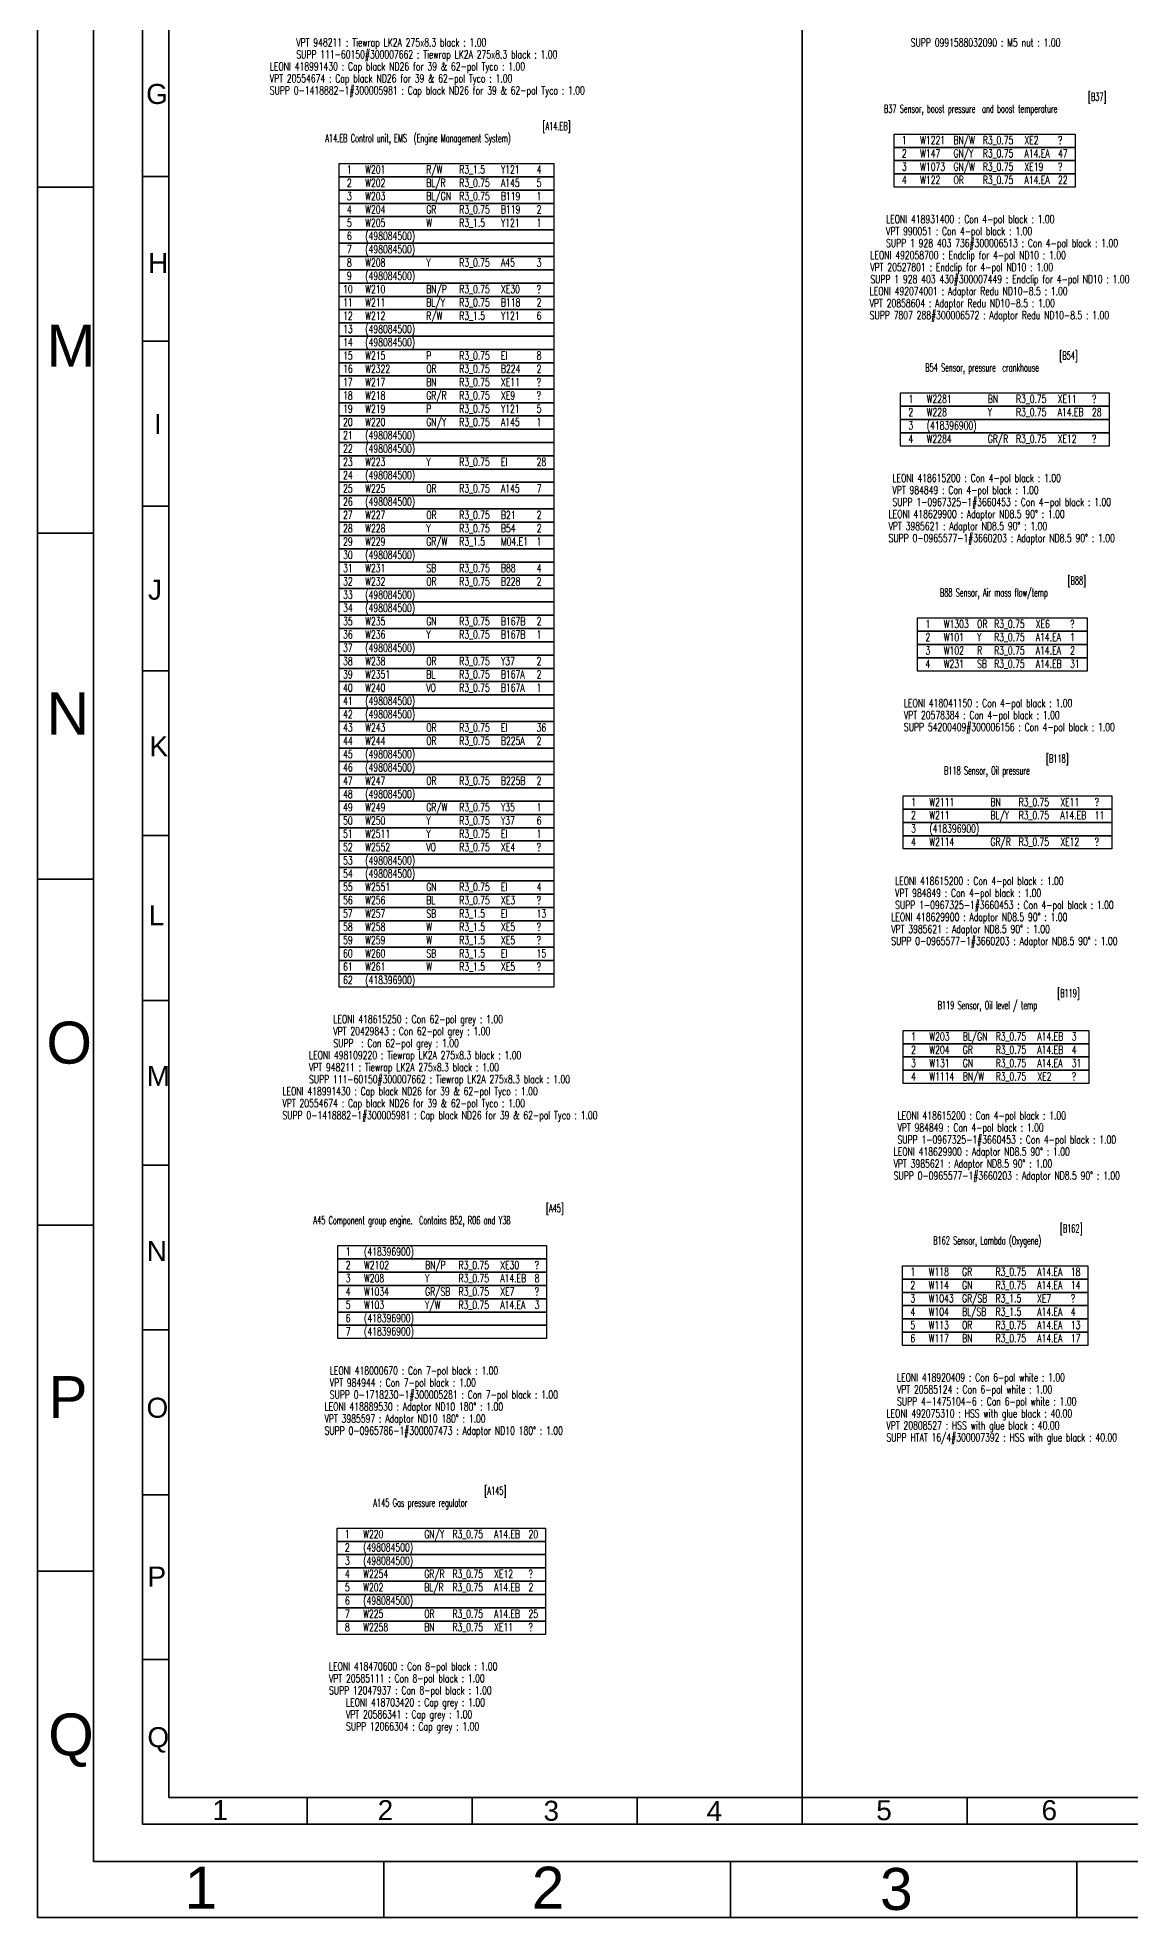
# Model space of a CAD drawing. Header units: millimetres. Extents: x -78 to 6757, y -2226 to 2184.
# Drawn here: x -78 to 741, y -2226 to -817 of the extents above; entities that cross this region are included whole.
import ezdxf

# ---------------------------------------------------------------- set-up
doc = ezdxf.new("R2010")
doc.units = ezdxf.units.MM
doc.layers.add('Leoni-Framelayer', color=7, linetype='Continuous')
doc.styles.add('HS-COMP-DESCRIPTION', font='romans.shx', dxfattribs={"width": 0.6, "height": 6})
doc.styles.add('HS-PART-NO', font='ROMANS.SHX', dxfattribs={"width": 0.7, "height": 6})
doc.styles.add('HS-WIRE', font='ROMANS.SHX', dxfattribs={"width": 0.7, "height": 6})
doc.styles.get("Standard").update_dxf_attribs({"font": 'TIMES.TTF'})

# ---------------------------------------------------------------- blocks, each defined once
blk = doc.blocks.new('A2-frame')
at = {"layer": 'Leoni-Framelayer', "linetype": 'Continuous', "lineweight": 35}
for p, q in [((0, 729.64), (4, 729.64)), ((0, 704.94), (4, 704.94)), ((0, 680.23), (4, 680.23)), ((0, 655.53), (4, 655.53)), ((0, 630.82), (4, 630.82)), ((0, 606.11), (4, 606.11)), ((0, 581.41), (4, 581.41)), ((0, 556.7), (4, 556.7)), ((0, 532), (4, 532)), ((0, 507.29), (4, 507.29)), ((24.75, 482.58), (24.75, 486.58)), ((25.83, 486.58), (25.83, 486.58)), ((49.5, 482.58), (49.5, 486.58)), ((74.25, 482.58), (74.25, 486.58)), ((99, 482.58), (99, 486.58)), ((123.75, 482.58), (123.75, 486.58))]:
    blk.add_line(p, q, dxfattribs=at)
for points in [[(0, 482.58), (594, 482.58), (594, 902.58), (0, 902.58)], [(4, 486.58), (590, 486.58), (590, 898.58), (4, 898.58)]]:
    blk.add_lwpolyline(points, close=True, dxfattribs=at)
at = {"layer": 'Leoni-Framelayer', "linetype": 'Continuous', "lineweight": 35, "char_height": 3, "width": 0.34}
for s, insert, attachment_point in [('{\\fArial|b0|i0|c0|p34;G}', (0.57, 743.53), 1), ('{\\fArial|b0|i0|c0|p34;H}', (0.87, 718.19), 1), ('{\\fArial|b0|i0|c0|p34;I}', (1.74, 694.04), 1), ('{\\fArial|b0|i0|c0|p34;J}', (0.85, 669.2), 1), ('{\\fArial|b0|i0|c0|p34;K}', (1.07, 645.72), 1), ('{\\fArial|b0|i0|c0|p34;L}', (0.98, 620.39), 1), ('{\\fArial|b0|i0|c0|p34;M}', (0.64, 596.3), 1), ('{\\fArial|b0|i0|c0|p34;N}', (0.65, 570.04), 1), ('{\\fArial|b0|i0|c0|p34;O}', (0.63, 546.54), 1), ('{\\fArial|b0|i0|c0|p34;P}', (0.78, 521.23), 1), ('{\\fArial|b0|i0|c0|p34;Q}', (0.76, 497.14), 1), ('{\\fArial|b0|i0|c0|p34;1}', (10.51, 486.2), 1), ('{\\fArial|b0|i0|c0|p34;2}', (37.64, 486.2), 3), ('{\\fArial|b0|i0|c0|p34;3}', (62.52, 486.11), 3), ('{\\fArial|b0|i0|c0|p34;4}', (86.97, 486.07), 3), ('{\\fArial|b0|i0|c0|p34;5}', (110.11, 486.19), 1), ('{\\fArial|b0|i0|c0|p34;6}', (137.24, 486.2), 3)]:
    blk.add_mtext(s, dxfattribs=dict(at, insert=insert, attachment_point=attachment_point))

msp = doc.modelspace()

# ---------------------------------------------------------------- linework, layer by layer
at = {"color": 9, "linetype": 'Continuous', "lineweight": 35}
msp.add_line((495.2, -76.4), (495.2, -2136.4), dxfattribs=at)
at = {"color": 92, "linetype": 'Continuous'}
msp.add_lwpolyline([(-78.4, -2226.2), (-78.4, 2183.8), (6158.6, 2183.8), (6158.6, -2226.2), (-78.4, -2226.2), (-78.4, -2226.2)], dxfattribs=at)
at = {"linetype": 'Continuous'}
msp.add_lwpolyline([(0.2, -2156.4), (0.2, -56.4), (2970.2, -56.4), (2970.2, -2156.4), (0.2, -2156.4), (0.2, -2156.4)], dxfattribs=at)
at = {"color": 7, "linetype": 'Continuous'}
for points in [[(564.1, -899.2), (564.1, -889.2), (699.9, -889.2), (699.9, -899.2), (564.1, -899.2)], [(564.1, -909.1), (564.1, -899.2), (699.9, -899.2), (699.9, -909.1), (564.1, -909.1)], [(147.8, -921.2), (147.8, -911.3), (308.8, -911.3), (308.8, -921.2), (147.8, -921.2)], [(564.1, -919.1), (564.1, -909.1), (699.9, -909.1), (699.9, -919.1), (564.1, -919.1)], [(147.8, -931.2), (147.8, -921.2), (308.8, -921.2), (308.8, -931.2), (147.8, -931.2)], [(564.1, -929), (564.1, -919.1), (699.9, -919.1), (699.9, -929), (564.1, -929)], [(147.8, -941.2), (147.8, -931.2), (308.8, -931.2), (308.8, -941.2), (147.8, -941.2)], [(147.8, -951.1), (147.8, -941.2), (308.8, -941.2), (308.8, -951.1), (147.8, -951.1)], [(147.8, -961.1), (147.8, -951.1), (308.8, -951.1), (308.8, -961.1), (147.8, -961.1)], [(147.8, -971), (147.8, -961.1), (308.8, -961.1), (308.8, -971), (147.8, -971)], [(147.8, -981), (147.8, -971), (308.8, -971), (308.8, -981), (147.8, -981)], [(147.8, -991), (147.8, -981), (308.8, -981), (308.8, -991), (147.8, -991)], [(147.8, -1000.9), (147.8, -991), (308.8, -991), (308.8, -1000.9), (147.8, -1000.9)], [(147.8, -1010.9), (147.8, -1000.9), (308.8, -1000.9), (308.8, -1010.9), (147.8, -1010.9)], [(147.8, -1020.8), (147.8, -1010.9), (308.8, -1010.9), (308.8, -1020.8), (147.8, -1020.8)], [(147.8, -1030.8), (147.8, -1020.8), (308.8, -1020.8), (308.8, -1030.8), (147.8, -1030.8)], [(147.8, -1040.8), (147.8, -1030.8), (308.8, -1030.8), (308.8, -1040.8), (147.8, -1040.8)], [(147.8, -1050.7), (147.8, -1040.8), (308.8, -1040.8), (308.8, -1050.7), (147.8, -1050.7)], [(147.8, -1060.7), (147.8, -1050.7), (308.8, -1050.7), (308.8, -1060.7), (147.8, -1060.7)], [(147.8, -1070.6), (147.8, -1060.7), (308.8, -1060.7), (308.8, -1070.6), (147.8, -1070.6)], [(147.8, -1080.6), (147.8, -1070.6), (308.8, -1070.6), (308.8, -1080.6), (147.8, -1080.6)], [(147.8, -1090.6), (147.8, -1080.6), (308.8, -1080.6), (308.8, -1090.6), (147.8, -1090.6)], [(569, -1093.2), (569, -1083.2), (725.4, -1083.2), (725.4, -1093.2), (569, -1093.2)], [(147.8, -1100.5), (147.8, -1090.6), (308.8, -1090.6), (308.8, -1100.5), (147.8, -1100.5)], [(569, -1103.1), (569, -1093.2), (725.4, -1093.2), (725.4, -1103.1), (569, -1103.1)], [(147.8, -1110.5), (147.8, -1100.5), (308.8, -1100.5), (308.8, -1110.5), (147.8, -1110.5)], [(147.8, -1120.4), (147.8, -1110.5), (308.8, -1110.5), (308.8, -1120.4), (147.8, -1120.4)], [(569, -1113.1), (569, -1103.1), (725.4, -1103.1), (725.4, -1113.1), (569, -1113.1)], [(569, -1123.1), (569, -1113.1), (725.4, -1113.1), (725.4, -1123.1), (569, -1123.1)], [(147.8, -1130.4), (147.8, -1120.4), (308.8, -1120.4), (308.8, -1130.4), (147.8, -1130.4)], [(147.8, -1140.4), (147.8, -1130.4), (308.8, -1130.4), (308.8, -1140.4), (147.8, -1140.4)], [(147.8, -1150.3), (147.8, -1140.4), (308.8, -1140.4), (308.8, -1150.3), (147.8, -1150.3)], [(147.8, -1160.3), (147.8, -1150.3), (308.8, -1150.3), (308.8, -1160.3), (147.8, -1160.3)], [(147.8, -1170.2), (147.8, -1160.3), (308.8, -1160.3), (308.8, -1170.2), (147.8, -1170.2)], [(147.8, -1180.2), (147.8, -1170.2), (308.8, -1170.2), (308.8, -1180.2), (147.8, -1180.2)], [(147.8, -1190.2), (147.8, -1180.2), (308.8, -1180.2), (308.8, -1190.2), (147.8, -1190.2)], [(147.8, -1200.1), (147.8, -1190.2), (308.8, -1190.2), (308.8, -1200.1), (147.8, -1200.1)], [(147.8, -1210.1), (147.8, -1200.1), (308.8, -1200.1), (308.8, -1210.1), (147.8, -1210.1)], [(147.8, -1220), (147.8, -1210.1), (308.8, -1210.1), (308.8, -1220), (147.8, -1220)], [(147.8, -1230), (147.8, -1220), (308.8, -1220), (308.8, -1230), (147.8, -1230)], [(147.8, -1240), (147.8, -1230), (308.8, -1230), (308.8, -1240), (147.8, -1240)], [(147.8, -1249.9), (147.8, -1240), (308.8, -1240), (308.8, -1249.9), (147.8, -1249.9)], [(147.8, -1259.9), (147.8, -1249.9), (308.8, -1249.9), (308.8, -1259.9), (147.8, -1259.9)], [(581.8, -1261.9), (581.8, -1251.9), (709, -1251.9), (709, -1261.9), (581.8, -1261.9)], [(147.8, -1269.8), (147.8, -1259.9), (308.8, -1259.9), (308.8, -1269.8), (147.8, -1269.8)], [(581.8, -1271.8), (581.8, -1261.9), (709, -1261.9), (709, -1271.8), (581.8, -1271.8)], [(147.8, -1279.8), (147.8, -1269.8), (308.8, -1269.8), (308.8, -1279.8), (147.8, -1279.8)], [(147.8, -1289.8), (147.8, -1279.8), (308.8, -1279.8), (308.8, -1289.8), (147.8, -1289.8)], [(581.8, -1281.8), (581.8, -1271.8), (709, -1271.8), (709, -1281.8), (581.8, -1281.8)], [(581.8, -1291.8), (581.8, -1281.8), (709, -1281.8), (709, -1291.8), (581.8, -1291.8)], [(147.8, -1299.7), (147.8, -1289.8), (308.8, -1289.8), (308.8, -1299.7), (147.8, -1299.7)], [(147.8, -1309.7), (147.8, -1299.7), (308.8, -1299.7), (308.8, -1309.7), (147.8, -1309.7)], [(147.8, -1319.6), (147.8, -1309.7), (308.8, -1309.7), (308.8, -1319.6), (147.8, -1319.6)], [(147.8, -1329.6), (147.8, -1319.6), (308.8, -1319.6), (308.8, -1329.6), (147.8, -1329.6)], [(147.8, -1339.6), (147.8, -1329.6), (308.8, -1329.6), (308.8, -1339.6), (147.8, -1339.6)], [(147.8, -1349.5), (147.8, -1339.6), (308.8, -1339.6), (308.8, -1349.5), (147.8, -1349.5)], [(147.8, -1359.5), (147.8, -1349.5), (308.8, -1349.5), (308.8, -1359.5), (147.8, -1359.5)], [(147.8, -1369.4), (147.8, -1359.5), (308.8, -1359.5), (308.8, -1369.4), (147.8, -1369.4)], [(147.8, -1379.4), (147.8, -1369.4), (308.8, -1369.4), (308.8, -1379.4), (147.8, -1379.4)], [(147.8, -1389.4), (147.8, -1379.4), (308.8, -1379.4), (308.8, -1389.4), (147.8, -1389.4)], [(147.8, -1399.3), (147.8, -1389.4), (308.8, -1389.4), (308.8, -1399.3), (147.8, -1399.3)], [(571, -1395.4), (571, -1385.4), (727.4, -1385.4), (727.4, -1395.4), (571, -1395.4)], [(147.8, -1409.3), (147.8, -1399.3), (308.8, -1399.3), (308.8, -1409.3), (147.8, -1409.3)], [(147.8, -1419.2), (147.8, -1409.3), (308.8, -1409.3), (308.8, -1419.2), (147.8, -1419.2)], [(571, -1405.3), (571, -1395.4), (727.4, -1395.4), (727.4, -1405.3), (571, -1405.3)], [(571, -1415.3), (571, -1405.3), (727.4, -1405.3), (727.4, -1415.3), (571, -1415.3)], [(147.8, -1429.2), (147.8, -1419.2), (308.8, -1419.2), (308.8, -1429.2), (147.8, -1429.2)], [(571, -1425.2), (571, -1415.3), (727.4, -1415.3), (727.4, -1425.2), (571, -1425.2)], [(147.8, -1439.2), (147.8, -1429.2), (308.8, -1429.2), (308.8, -1439.2), (147.8, -1439.2)], [(147.8, -1449.1), (147.8, -1439.2), (308.8, -1439.2), (308.8, -1449.1), (147.8, -1449.1)], [(147.8, -1459.1), (147.8, -1449.1), (308.8, -1449.1), (308.8, -1459.1), (147.8, -1459.1)], [(147.8, -1469), (147.8, -1459.1), (308.8, -1459.1), (308.8, -1469), (147.8, -1469)], [(147.8, -1479), (147.8, -1469), (308.8, -1469), (308.8, -1479), (147.8, -1479)], [(147.8, -1489), (147.8, -1479), (308.8, -1479), (308.8, -1489), (147.8, -1489)], [(147.8, -1498.9), (147.8, -1489), (308.8, -1489), (308.8, -1498.9), (147.8, -1498.9)], [(147.8, -1508.9), (147.8, -1498.9), (308.8, -1498.9), (308.8, -1508.9), (147.8, -1508.9)], [(147.8, -1518.8), (147.8, -1508.9), (308.8, -1508.9), (308.8, -1518.8), (147.8, -1518.8)], [(147.8, -1528.8), (147.8, -1518.8), (308.8, -1518.8), (308.8, -1528.8), (147.8, -1528.8)], [(571, -1571.2), (571, -1561.2), (710.2, -1561.2), (710.2, -1571.2), (571, -1571.2)], [(571, -1581.1), (571, -1571.2), (710.2, -1571.2), (710.2, -1581.1), (571, -1581.1)], [(571, -1591.1), (571, -1581.1), (710.2, -1581.1), (710.2, -1591.1), (571, -1591.1)], [(571, -1601.1), (571, -1591.1), (710.2, -1591.1), (710.2, -1601.1), (571, -1601.1)], [(146.9, -1732.5), (146.9, -1722.6), (303.3, -1722.6), (303.3, -1732.5), (146.9, -1732.5)], [(146.9, -1742.5), (146.9, -1732.5), (303.3, -1732.5), (303.3, -1742.5), (146.9, -1742.5)], [(146.9, -1752.4), (146.9, -1742.5), (303.3, -1742.5), (303.3, -1752.4), (146.9, -1752.4)], [(570.5, -1747.6), (570.5, -1737.7), (709.5, -1737.7), (709.5, -1747.6), (570.5, -1747.6)], [(146.9, -1762.4), (146.9, -1752.4), (303.3, -1752.4), (303.3, -1762.4), (146.9, -1762.4)], [(570.5, -1757.6), (570.5, -1747.6), (709.5, -1747.6), (709.5, -1757.6), (570.5, -1757.6)], [(570.5, -1767.5), (570.5, -1757.6), (709.5, -1757.6), (709.5, -1767.5), (570.5, -1767.5)], [(146.9, -1772.4), (146.9, -1762.4), (303.3, -1762.4), (303.3, -1772.4), (146.9, -1772.4)], [(146.9, -1782.3), (146.9, -1772.4), (303.3, -1772.4), (303.3, -1782.3), (146.9, -1782.3)], [(570.5, -1777.5), (570.5, -1767.5), (709.5, -1767.5), (709.5, -1777.5), (570.5, -1777.5)], [(146.9, -1792.3), (146.9, -1782.3), (303.3, -1782.3), (303.3, -1792.3), (146.9, -1792.3)], [(570.5, -1787.5), (570.5, -1777.5), (709.5, -1777.5), (709.5, -1787.5), (570.5, -1787.5)], [(570.5, -1797.4), (570.5, -1787.5), (709.5, -1787.5), (709.5, -1797.4), (570.5, -1797.4)], [(146.3, -1944.3), (146.3, -1934.3), (302.7, -1934.3), (302.7, -1944.3), (146.3, -1944.3)], [(146.3, -1954.2), (146.3, -1944.3), (302.7, -1944.3), (302.7, -1954.2), (146.3, -1954.2)], [(146.3, -1964.2), (146.3, -1954.2), (302.7, -1954.2), (302.7, -1964.2), (146.3, -1964.2)], [(146.3, -1974.1), (146.3, -1964.2), (302.7, -1964.2), (302.7, -1974.1), (146.3, -1974.1)], [(146.3, -1984.1), (146.3, -1974.1), (302.7, -1974.1), (302.7, -1984.1), (146.3, -1984.1)], [(146.3, -1994.1), (146.3, -1984.1), (302.7, -1984.1), (302.7, -1994.1), (146.3, -1994.1)], [(146.3, -2004), (146.3, -1994.1), (302.7, -1994.1), (302.7, -2004), (146.3, -2004)], [(146.3, -2014), (146.3, -2004), (302.7, -2004), (302.7, -2014), (146.3, -2014)]]:
    msp.add_lwpolyline(points, dxfattribs=at)

# ---------------------------------------------------------------- block references
at = {"layer": 'Leoni-Framelayer', "linetype": 'Continuous', "lineweight": 35}
for p, xscale, yscale, zscale in [((-78.4, -7293.3), 10.5, 10.5, 10.5), ((0.2, -4569.3), 5, 5, 5)]:
    msp.add_blockref('A2-frame', p, dxfattribs=dict(at, xscale=xscale, yscale=yscale, zscale=zscale))

# ---------------------------------------------------------------- texts
at = {"color": 200, "linetype": 'Continuous', "style": 'HS-PART-NO', "width": 0.7}
for s, p in [('VPT 948211 : Tiewrap LK2A 275x8.3 black : 1.00', (115.7, -823.5)), ('SUPP 111-60150#300007662 : Tiewrap LK2A 275x8.3 black : 1.00', (115.7, -832.5)), ('SUPP 0991588032090 : M5 nut : 1.00', (576.6, -823.6)), ('VPT 20554674 : Cap black ND26 for 39 & 62-pol Tyco : 1.00', (95.8, -850.5)), ('LEONI 418991430 : Cap black ND26 for 39 & 62-pol Tyco : 1.00', (95.8, -841.5)), ('SUPP 0-1418882-1#300005981 : Cap black ND26 for 39 & 62-pol Tyco : 1.00', (95.8, -859.5)), ('LEONI 418931400 : Con 4-pol black : 1.00', (558.1, -956)), ('VPT 990051 : Con 4-pol black : 1.00', (558.1, -965)), ('SUPP 1 928 403 736#300006513 : Con 4-pol black : 1.00', (558.1, -974)), ('VPT 20527801 : Endclip for 4-pol ND10 : 1.00', (546.3, -992)), ('LEONI 492058700 : Endclip for 4-pol ND10 : 1.00', (546.3, -983)), ('SUPP 1 928 403 430#300007449 : Endclip for 4-pol ND10 : 1.00', (546.3, -1001)), ('VPT 20858604 : Adaptor Redu ND10-8.5 : 1.00', (545.8, -1019)), ('LEONI 492074001 : Adaptor Redu ND10-8.5 : 1.00', (545.8, -1010)), ('SUPP 7807 288#300006572 : Adaptor Redu ND10-8.5 : 1.00', (545.8, -1028)), ('VPT 984849 : Con 4-pol black : 1.00', (562.9, -1159.1)), ('LEONI 418615200 : Con 4-pol black : 1.00', (562.9, -1150.1)), ('SUPP 1-0967325-1#3660453 : Con 4-pol black : 1.00', (562.9, -1168.1)), ('VPT 3985621 : Adaptor ND8.5 90° : 1.00', (560, -1186.1)), ('LEONI 418629900 : Adaptor ND8.5 90° : 1.00', (560, -1177.1)), ('SUPP 0-0965577-1#3660203 : Adaptor ND8.5 90° : 1.00', (560, -1195.1)), ('VPT 20578384 : Con 4-pol black : 1.00', (571.5, -1327.8)), ('LEONI 418041150 : Con 4-pol black : 1.00', (571.5, -1318.8)), ('SUPP 54200409#300006156 : Con 4-pol black : 1.00', (571.5, -1336.8)), ('LEONI 418615200 : Con 4-pol black : 1.00', (564.9, -1452.2)), ('VPT 984849 : Con 4-pol black : 1.00', (564.9, -1461.2)), ('SUPP 1-0967325-1#3660453 : Con 4-pol black : 1.00', (564.9, -1470.2)), ('LEONI 418629900 : Adaptor ND8.5 90° : 1.00', (562, -1479.2)), ('VPT 3985621 : Adaptor ND8.5 90° : 1.00', (562, -1488.2)), ('SUPP 0-0965577-1#3660203 : Adaptor ND8.5 90° : 1.00', (562, -1497.2)), ('LEONI 418615250 : Con 62-pol grey : 1.00', (143.5, -1555.8)), ('VPT 20429843 : Con 62-pol grey : 1.00', (143.5, -1564.8)), ('LEONI 498109220 : Tiewrap LK2A 275x8.3 black : 1.00', (125.2, -1582.8)), ('SUPP  : Con 62-pol grey : 1.00', (143.5, -1573.8)), ('VPT 948211 : Tiewrap LK2A 275x8.3 black : 1.00', (125.2, -1591.8)), ('LEONI 418991430 : Cap black ND26 for 39 & 62-pol Tyco : 1.00', (105.3, -1609.8)), ('SUPP 111-60150#300007662 : Tiewrap LK2A 275x8.3 black : 1.00', (125.2, -1600.8)), ('VPT 20554674 : Cap black ND26 for 39 & 62-pol Tyco : 1.00', (105.3, -1618.8)), ('SUPP 0-1418882-1#300005981 : Cap black ND26 for 39 & 62-pol Tyco : 1.00', (105.3, -1627.8)), ('VPT 984849 : Con 4-pol black : 1.00', (566.7, -1637.1)), ('LEONI 418615200 : Con 4-pol black : 1.00', (566.7, -1628.1)), ('SUPP 1-0967325-1#3660453 : Con 4-pol black : 1.00', (566.7, -1646.1)), ('VPT 3985621 : Adaptor ND8.5 90° : 1.00', (563.8, -1664.1)), ('LEONI 418629900 : Adaptor ND8.5 90° : 1.00', (563.8, -1655.1)), ('SUPP 0-0965577-1#3660203 : Adaptor ND8.5 90° : 1.00', (563.8, -1673.1)), ('LEONI 418000670 : Con 7-pol black : 1.00', (140.8, -1819.3)), ('VPT 984944 : Con 7-pol black : 1.00', (140.8, -1828.3)), ('SUPP 0-1718230-1#300005281 : Con 7-pol black : 1.00', (140.8, -1837.3)), ('VPT 20585124 : Con 6-pol white : 1.00', (566.3, -1833.4)), ('LEONI 418920409 : Con 6-pol white : 1.00', (566.3, -1824.4)), ('LEONI 418889530 : Adaptor ND10 180° : 1.00', (136.9, -1846.3)), ('LEONI 492075310 : HSS with glue black : 40.00', (558.4, -1851.4)), ('SUPP 4-1475104-6 : Con 6-pol white : 1.00', (566.3, -1842.4)), ('VPT 3985597 : Adaptor ND10 180° : 1.00', (136.9, -1855.3)), ('SUPP 0-0965786-1#300007473 : Adaptor ND10 180° : 1.00', (136.9, -1864.3)), ('VPT 20808527 : HSS with glue black : 40.00', (558.4, -1860.4)), ('SUPP HTAT 16/4#300007392 : HSS with glue black : 40.00', (558.4, -1869.4)), ('LEONI 418470600 : Con 8-pol black : 1.00', (140.2, -2041)), ('VPT 20585111 : Con 8-pol black : 1.00', (140.2, -2050)), ('SUPP 12047937 : Con 8-pol black : 1.00', (140.2, -2059)), ('VPT 20586341 : Cap grey : 1.00', (153, -2077)), ('LEONI 418703420 : Cap grey : 1.00', (153, -2068)), ('SUPP 12066304 : Cap grey : 1.00', (153, -2086))]:
    msp.add_text(s, height=6, dxfattribs=at).set_placement(p)
at = {"color": 5, "linetype": 'Continuous'}
for s, style, width, p in [(' [B37]', 'HS-COMP-DESCRIPTION', 0.6, (707.1, -864.2)), (' [A14.EB]', 'HS-COMP-DESCRIPTION', 0.6, (298, -886.3)), (' [B54]', 'HS-COMP-DESCRIPTION', 0.6, (685.7, -1058.3)), (' [B88]', 'HS-COMP-DESCRIPTION', 0.6, (691.9, -1227)), ('W235 ', 'HS-WIRE', 0.7, (167.4, -1257.5)), ('GN ', 'HS-WIRE', 0.7, (213.2, -1257.5)), ('R3_0.75 ', 'HS-WIRE', 0.7, (238, -1257.5)), ('B167B ', 'HS-WIRE', 0.7, (269.2, -1257.5)), ('2 ', 'HS-WIRE', 0.7, (296, -1257.5)), ('W236 ', 'HS-WIRE', 0.7, (167.4, -1267.4)), ('Y ', 'HS-WIRE', 0.7, (213.2, -1267.4)), ('R3_0.75 ', 'HS-WIRE', 0.7, (238, -1267.4)), ('B167B ', 'HS-WIRE', 0.7, (269.2, -1267.4)), ('1 ', 'HS-WIRE', 0.7, (296, -1267.4)), ('W2351 ', 'HS-WIRE', 0.7, (167.4, -1297.3)), ('BL ', 'HS-WIRE', 0.7, (213.2, -1297.3)), ('R3_0.75 ', 'HS-WIRE', 0.7, (238, -1297.3)), ('B167A ', 'HS-WIRE', 0.7, (269.2, -1297.3)), ('2 ', 'HS-WIRE', 0.7, (296, -1297.3)), ('W240 ', 'HS-WIRE', 0.7, (167.4, -1307.3)), ('VO ', 'HS-WIRE', 0.7, (213.2, -1307.3)), ('R3_0.75 ', 'HS-WIRE', 0.7, (238, -1307.3)), ('B167A ', 'HS-WIRE', 0.7, (269.2, -1307.3)), ('1 ', 'HS-WIRE', 0.7, (296, -1307.3)), (' [B118]', 'HS-COMP-DESCRIPTION', 0.6, (675.7, -1360.4)), ('W2511 ', 'HS-WIRE', 0.7, (167.4, -1416.8)), ('W2552 ', 'HS-WIRE', 0.7, (167.4, -1426.8)), ('Y ', 'HS-WIRE', 0.7, (213.2, -1416.8)), ('VO ', 'HS-WIRE', 0.7, (213.2, -1426.8)), ('R3_0.75 ', 'HS-WIRE', 0.7, (238, -1416.8)), ('R3_0.75 ', 'HS-WIRE', 0.7, (238, -1426.8)), ('XE4 ', 'HS-WIRE', 0.7, (269.2, -1426.8)), ('EI ', 'HS-WIRE', 0.7, (269.2, -1416.8)), ('? ', 'HS-WIRE', 0.7, (296, -1426.8)), ('1 ', 'HS-WIRE', 0.7, (296, -1416.8)), ('W2551 ', 'HS-WIRE', 0.7, (167.4, -1456.7)), ('GN ', 'HS-WIRE', 0.7, (213.2, -1456.7)), ('R3_0.75 ', 'HS-WIRE', 0.7, (238, -1456.7)), ('EI ', 'HS-WIRE', 0.7, (269.2, -1456.7)), ('4 ', 'HS-WIRE', 0.7, (296, -1456.7)), ('W256 ', 'HS-WIRE', 0.7, (167.4, -1466.6)), ('BL ', 'HS-WIRE', 0.7, (213.2, -1466.6)), ('R3_0.75 ', 'HS-WIRE', 0.7, (238, -1466.6)), ('XE3 ', 'HS-WIRE', 0.7, (269.2, -1466.6)), ('? ', 'HS-WIRE', 0.7, (296, -1466.6)), (' [B119]', 'HS-COMP-DESCRIPTION', 0.6, (684.1, -1536.3)), (' [A45]', 'HS-COMP-DESCRIPTION', 0.6, (300.6, -1697.6)), (' [B162]', 'HS-COMP-DESCRIPTION', 0.6, (686.1, -1712.7)), (' [A145]', 'HS-COMP-DESCRIPTION', 0.6, (254.4, -1909.3))]:
    msp.add_text(s, height=6, dxfattribs=dict(at, style=style, width=width)).set_placement(p)
at = {"color": 42, "linetype": 'Continuous', "style": 'HS-COMP-DESCRIPTION', "width": 0.6}
for s, p in [('B37 Sensor, boost pressure  and boost temperature', (556.5, -873.2)), ('A14.EB Control unit, EMS  (Engine Management System)', (137.4, -895.3)), ('B54 Sensor, pressure  crankhouse', (587.5, -1067.3)), ('B88 Sensor, Air mass flow/temp', (598.5, -1236)), ('B118 Sensor, Oil pressure', (601.6, -1369.4)), ('B119 Sensor, Oil level / temp', (596.8, -1545.3)), ('A45 Component group engine.  Contains B52, R06 and Y38', (128.5, -1706.6)), ('B162 Sensor, Lambda (Oxygene)', (593.5, -1721.7)), ('A145 Gas pressure regulator', (173.5, -1918.3))]:
    msp.add_text(s, height=6, dxfattribs=at).set_placement(p)
at = {"color": 7, "linetype": 'Continuous', "style": 'HS-WIRE', "width": 0.7}
for s, p in [(' 2  ', (567.1, -906.7)), (' 1  ', (567.1, -896.8)), (' 1  ', (150.8, -918.8)), (' 3  ', (567.1, -916.7)), (' 2  ', (150.8, -928.8)), (' 4  ', (567.1, -926.6)), (' 3  ', (150.8, -938.8)), (' 4  ', (150.8, -948.7)), (' 5  ', (150.8, -958.7)), (' 6  ', (150.8, -968.6)), ('(498084500) ', (167.4, -968.6)), ('(498084500) ', (167.4, -978.6)), (' 7  ', (150.8, -978.6)), (' 8  ', (150.8, -988.6)), (' 9  ', (150.8, -998.5)), ('(498084500) ', (167.4, -998.5)), ('10  ', (150.8, -1008.5)), ('11  ', (150.8, -1018.4)), ('12  ', (150.8, -1028.4)), ('13  ', (150.8, -1038.4)), ('14  ', (150.8, -1048.3)), ('(498084500) ', (167.4, -1038.4)), ('(498084500) ', (167.4, -1048.3)), ('15  ', (150.8, -1058.3)), ('16  ', (150.8, -1068.2)), ('17  ', (150.8, -1078.2)), ('18  ', (150.8, -1088.2)), (' 1  ', (572, -1090.8)), ('19  ', (150.8, -1098.1)), (' 2  ', (572, -1100.7)), ('20  ', (150.8, -1108.1)), ('21  ', (150.8, -1118)), ('(498084500) ', (167.4, -1118)), (' 3  ', (572, -1110.7)), ('(418396900) ', (588.6, -1110.7)), ('22  ', (150.8, -1128)), ('(498084500) ', (167.4, -1128)), (' 4  ', (572, -1120.7)), ('23  ', (150.8, -1138)), ('(498084500) ', (167.4, -1147.9)), ('24  ', (150.8, -1147.9)), ('25  ', (150.8, -1157.9)), ('26  ', (150.8, -1167.8)), ('(498084500) ', (167.4, -1167.8)), ('27  ', (150.8, -1177.8)), ('28  ', (150.8, -1187.8)), ('29  ', (150.8, -1197.7)), ('30  ', (150.8, -1207.7)), ('31  ', (150.8, -1217.6)), ('(498084500) ', (167.4, -1207.7)), ('32  ', (150.8, -1227.6)), ('33  ', (150.8, -1237.6)), ('(498084500) ', (167.4, -1237.6)), ('34  ', (150.8, -1247.5)), ('35  ', (150.8, -1257.5)), ('(498084500) ', (167.4, -1247.5)), (' 1  ', (584.8, -1259.5)), ('36  ', (150.8, -1267.4)), (' 2  ', (584.8, -1269.4)), ('37  ', (150.8, -1277.4)), ('38  ', (150.8, -1287.4)), ('(498084500) ', (167.4, -1277.4)), (' 3  ', (584.8, -1279.4)), ('39  ', (150.8, -1297.3)), (' 4  ', (584.8, -1289.4)), ('40  ', (150.8, -1307.3)), ('(498084500) ', (167.4, -1317.2)), ('41  ', (150.8, -1317.2)), ('42  ', (150.8, -1327.2)), ('(498084500) ', (167.4, -1327.2)), ('43  ', (150.8, -1337.2)), ('44  ', (150.8, -1347.1)), ('45  ', (150.8, -1357.1)), ('(498084500) ', (167.4, -1357.1)), ('46  ', (150.8, -1367)), ('(498084500) ', (167.4, -1367)), ('47  ', (150.8, -1377)), ('48  ', (150.8, -1387)), ('(498084500) ', (167.4, -1387)), ('49  ', (150.8, -1396.9)), (' 1  ', (574, -1393)), ('50  ', (150.8, -1406.9)), (' 2  ', (574, -1402.9)), (' 3  ', (574, -1412.9)), ('(418396900) ', (590.6, -1412.9)), ('51  ', (150.8, -1416.8)), ('52  ', (150.8, -1426.8)), (' 4  ', (574, -1422.8)), ('53  ', (150.8, -1436.8)), ('(498084500) ', (167.4, -1436.8)), ('54  ', (150.8, -1446.7)), ('55  ', (150.8, -1456.7)), ('(498084500) ', (167.4, -1446.7)), ('56  ', (150.8, -1466.6)), ('57  ', (150.8, -1476.6)), ('58  ', (150.8, -1486.6)), ('59  ', (150.8, -1496.5)), ('60  ', (150.8, -1506.5)), ('61  ', (150.8, -1516.4)), ('62  ', (150.8, -1526.4)), ('(418396900) ', (167.4, -1526.4)), (' 1  ', (574, -1568.8)), (' 2  ', (574, -1578.7)), (' 3  ', (574, -1588.7)), (' 4  ', (574, -1598.7)), (' 1  ', (149.9, -1730.1)), ('(418396900) ', (166.5, -1730.1)), (' 2  ', (149.9, -1740.1)), (' 3  ', (149.9, -1750)), (' 1  ', (573.5, -1745.2)), (' 4  ', (149.9, -1760)), (' 2  ', (573.5, -1755.2)), (' 3  ', (573.5, -1765.1)), (' 5  ', (149.9, -1770)), (' 6  ', (149.9, -1779.9)), ('(418396900) ', (166.5, -1779.9)), (' 4  ', (573.5, -1775.1)), (' 7  ', (149.9, -1789.9)), ('(418396900) ', (166.5, -1789.9)), (' 5  ', (573.5, -1785.1)), (' 6  ', (573.5, -1795)), (' 1  ', (149.3, -1941.9)), ('(498084500) ', (165.9, -1951.8)), (' 2  ', (149.3, -1951.8)), (' 3  ', (149.3, -1961.8)), ('(498084500) ', (165.9, -1961.8)), (' 4  ', (149.3, -1971.7)), (' 5  ', (149.3, -1981.7)), (' 6  ', (149.3, -1991.7)), ('(498084500) ', (165.9, -1991.7)), (' 7  ', (149.3, -2001.6)), (' 8  ', (149.3, -2011.6))]:
    msp.add_text(s, height=6, dxfattribs=at).set_placement(p)
at = {"color": 92, "linetype": 'Continuous', "style": 'HS-WIRE', "width": 0.7}
for s, p in [('W1221 ', (583.7, -896.8)), ('W147 ', (583.7, -906.7)), ('GN/Y ', (608.7, -906.7)), ('BN/W ', (608.7, -896.8)), ('R3_0.75 ', (630.7, -896.8)), ('R3_0.75 ', (630.7, -906.7)), ('A14.EA ', (661.9, -906.7)), ('XE2 ', (661.9, -896.8)), ('? ', (687.1, -896.8)), ('47 ', (687.1, -906.7)), ('W201 ', (167.4, -918.8)), ('R/W ', (213.2, -918.8)), ('R3_1.5 ', (238, -918.8)), ('Y121 ', (269.2, -918.8)), ('4 ', (296, -918.8)), ('W1073 ', (583.7, -916.7)), ('GN/W ', (608.7, -916.7)), ('R3_0.75 ', (630.7, -916.7)), ('XE19 ', (661.9, -916.7)), ('? ', (687.1, -916.7)), ('W202 ', (167.4, -928.8)), ('BL/R ', (213.2, -928.8)), ('R3_0.75 ', (238, -928.8)), ('A145 ', (269.2, -928.8)), ('5 ', (296, -928.8)), ('W122 ', (583.7, -926.6)), ('OR ', (608.7, -926.6)), ('R3_0.75 ', (630.7, -926.6)), ('A14.EA ', (661.9, -926.6)), ('22 ', (687.1, -926.6)), ('W203 ', (167.4, -938.8)), ('W204 ', (167.4, -948.7)), ('GR ', (213.2, -948.7)), ('BL/GN ', (213.2, -938.8)), ('R3_0.75 ', (238, -938.8)), ('R3_0.75 ', (238, -948.7)), ('B119 ', (269.2, -938.8)), ('B119 ', (269.2, -948.7)), ('2 ', (296, -948.7)), ('1 ', (296, -938.8)), ('W205 ', (167.4, -958.7)), ('W ', (213.2, -958.7)), ('R3_1.5 ', (238, -958.7)), ('Y121 ', (269.2, -958.7)), ('1 ', (296, -958.7)), ('W208 ', (167.4, -988.6)), ('Y ', (213.2, -988.6)), ('R3_0.75 ', (238, -988.6)), ('A45 ', (269.2, -988.6)), ('3 ', (296, -988.6)), ('W210 ', (167.4, -1008.5)), ('W211 ', (167.4, -1018.4)), ('BN/P ', (213.2, -1008.5)), ('BL/Y ', (213.2, -1018.4)), ('R3_0.75 ', (238, -1008.5)), ('R3_0.75 ', (238, -1018.4)), ('XE30 ', (269.2, -1008.5)), ('B118 ', (269.2, -1018.4)), ('? ', (296, -1008.5)), ('2 ', (296, -1018.4)), ('W212 ', (167.4, -1028.4)), ('R/W ', (213.2, -1028.4)), ('R3_1.5 ', (238, -1028.4)), ('Y121 ', (269.2, -1028.4)), ('6 ', (296, -1028.4)), ('W215 ', (167.4, -1058.3)), ('P ', (213.2, -1058.3)), ('R3_0.75 ', (238, -1058.3)), ('EI ', (269.2, -1058.3)), ('8 ', (296, -1058.3)), ('W2322 ', (167.4, -1068.2)), ('OR ', (213.2, -1068.2)), ('R3_0.75 ', (238, -1068.2)), ('B224 ', (269.2, -1068.2)), ('2 ', (296, -1068.2)), ('W217 ', (167.4, -1078.2)), ('W218 ', (167.4, -1088.2)), ('GR/R ', (213.2, -1088.2)), ('BN ', (213.2, -1078.2)), ('R3_0.75 ', (238, -1078.2)), ('R3_0.75 ', (238, -1088.2)), ('XE11 ', (269.2, -1078.2)), ('XE9 ', (269.2, -1088.2)), ('? ', (296, -1078.2)), ('? ', (296, -1088.2)), ('W2281 ', (588.6, -1090.8)), ('BN ', (634.4, -1090.8)), ('R3_0.75 ', (655.6, -1090.8)), ('XE11 ', (686.8, -1090.8)), ('? ', (712.6, -1090.8)), ('W219 ', (167.4, -1098.1)), ('P ', (213.2, -1098.1)), ('R3_0.75 ', (238, -1098.1)), ('Y121 ', (269.2, -1098.1)), ('5 ', (296, -1098.1)), ('W228 ', (588.6, -1100.7)), ('Y ', (634.4, -1100.7)), ('R3_0.75 ', (655.6, -1100.7)), ('A14.EB ', (686.8, -1100.7)), ('28 ', (712.6, -1100.7)), ('W220 ', (167.4, -1108.1)), ('GN/Y ', (213.2, -1108.1)), ('R3_0.75 ', (238, -1108.1)), ('A145 ', (269.2, -1108.1)), ('1 ', (296, -1108.1)), ('W2284 ', (588.6, -1120.7)), ('GR/R ', (634.4, -1120.7)), ('R3_0.75 ', (655.6, -1120.7)), ('XE12 ', (686.8, -1120.7)), ('? ', (712.6, -1120.7)), ('W223 ', (167.4, -1138)), ('Y ', (213.2, -1138)), ('R3_0.75 ', (238, -1138)), ('EI ', (269.2, -1138)), ('28 ', (296, -1138)), ('W225 ', (167.4, -1157.9)), ('OR ', (213.2, -1157.9)), ('R3_0.75 ', (238, -1157.9)), ('A145 ', (269.2, -1157.9)), ('7 ', (296, -1157.9)), ('W227 ', (167.4, -1177.8)), ('W228 ', (167.4, -1187.8)), ('Y ', (213.2, -1187.8)), ('OR ', (213.2, -1177.8)), ('R3_0.75 ', (238, -1177.8)), ('R3_0.75 ', (238, -1187.8)), ('B21 ', (269.2, -1177.8)), ('B54 ', (269.2, -1187.8)), ('2 ', (296, -1177.8)), ('2 ', (296, -1187.8)), ('W229 ', (167.4, -1197.7)), ('GR/W ', (213.2, -1197.7)), ('R3_1.5 ', (238, -1197.7)), ('M04.E1 ', (269.2, -1197.7)), ('1 ', (296, -1197.7)), ('W231 ', (167.4, -1217.6)), ('SB ', (213.2, -1217.6)), ('R3_0.75 ', (238, -1217.6)), ('B88 ', (269.2, -1217.6)), ('4 ', (296, -1217.6)), ('W232 ', (167.4, -1227.6)), ('OR ', (213.2, -1227.6)), ('R3_0.75 ', (238, -1227.6)), ('B228 ', (269.2, -1227.6)), ('2 ', (296, -1227.6)), ('W1303 ', (601.4, -1259.5)), ('OR ', (626.4, -1259.5)), ('R3_0.75 ', (639.2, -1259.5)), ('XE6 ', (670.4, -1259.5)), ('? ', (696.2, -1259.5)), ('W101 ', (601.4, -1269.4)), ('Y ', (626.4, -1269.4)), ('R3_0.75 ', (639.2, -1269.4)), ('A14.EA ', (670.4, -1269.4)), ('1 ', (696.2, -1269.4)), ('W238 ', (167.4, -1287.4)), ('OR ', (213.2, -1287.4)), ('R3_0.75 ', (238, -1287.4)), ('Y37 ', (269.2, -1287.4)), ('2 ', (296, -1287.4)), ('W102 ', (601.4, -1279.4)), ('R ', (626.4, -1279.4)), ('R3_0.75 ', (639.2, -1279.4)), ('A14.EA ', (670.4, -1279.4)), ('2 ', (696.2, -1279.4)), ('W231 ', (601.4, -1289.4)), ('SB ', (626.4, -1289.4)), ('R3_0.75 ', (639.2, -1289.4)), ('A14.EB ', (670.4, -1289.4)), ('31 ', (696.2, -1289.4)), ('W243 ', (167.4, -1337.2)), ('OR ', (213.2, -1337.2)), ('R3_0.75 ', (238, -1337.2)), ('EI ', (269.2, -1337.2)), ('36 ', (296, -1337.2)), ('W244 ', (167.4, -1347.1)), ('OR ', (213.2, -1347.1)), ('R3_0.75 ', (238, -1347.1)), ('B225A ', (269.2, -1347.1)), ('2 ', (296, -1347.1)), ('W247 ', (167.4, -1377)), ('OR ', (213.2, -1377)), ('R3_0.75 ', (238, -1377)), ('B225B ', (269.2, -1377)), ('2 ', (296, -1377)), ('W249 ', (167.4, -1396.9)), ('GR/W ', (213.2, -1396.9)), ('R3_0.75 ', (238, -1396.9)), ('Y35 ', (269.2, -1396.9)), ('1 ', (296, -1396.9)), ('W2111 ', (590.6, -1393)), ('BN ', (636.4, -1393)), ('R3_0.75 ', (657.6, -1393)), ('XE11 ', (688.8, -1393)), ('? ', (714.6, -1393)), ('W250 ', (167.4, -1406.9)), ('Y ', (213.2, -1406.9)), ('R3_0.75 ', (238, -1406.9)), ('Y37 ', (269.2, -1406.9)), ('6 ', (296, -1406.9)), ('W211 ', (590.6, -1402.9)), ('BL/Y ', (636.4, -1402.9)), ('R3_0.75 ', (657.6, -1402.9)), ('A14.EB ', (688.8, -1402.9)), ('11 ', (714.6, -1402.9)), ('W2114 ', (590.6, -1422.8)), ('GR/R ', (636.4, -1422.8)), ('R3_0.75 ', (657.6, -1422.8)), ('XE12 ', (688.8, -1422.8)), ('? ', (714.6, -1422.8)), ('W257 ', (167.4, -1476.6)), ('SB ', (213.2, -1476.6)), ('R3_1.5 ', (238, -1476.6)), ('EI ', (269.2, -1476.6)), ('13 ', (296, -1476.6)), ('W258 ', (167.4, -1486.6)), ('W259 ', (167.4, -1496.5)), ('W ', (213.2, -1486.6)), ('W ', (213.2, -1496.5)), ('R3_1.5 ', (238, -1486.6)), ('R3_1.5 ', (238, -1496.5)), ('XE5 ', (269.2, -1486.6)), ('XE5 ', (269.2, -1496.5)), ('? ', (296, -1486.6)), ('? ', (296, -1496.5)), ('W260 ', (167.4, -1506.5)), ('SB ', (213.2, -1506.5)), ('R3_1.5 ', (238, -1506.5)), ('EI ', (269.2, -1506.5)), ('15 ', (296, -1506.5)), ('W261 ', (167.4, -1516.4)), ('W ', (213.2, -1516.4)), ('R3_1.5 ', (238, -1516.4)), ('XE5 ', (269.2, -1516.4)), ('? ', (296, -1516.4)), ('W203 ', (590.6, -1568.8)), ('BL/GN ', (615.6, -1568.8)), ('R3_0.75 ', (640.4, -1568.8)), ('A14.EB ', (671.6, -1568.8)), ('3 ', (697.4, -1568.8)), ('W204 ', (590.6, -1578.7)), ('GR ', (615.6, -1578.7)), ('R3_0.75 ', (640.4, -1578.7)), ('A14.EB ', (671.6, -1578.7)), ('4 ', (697.4, -1578.7)), ('W131 ', (590.6, -1588.7)), ('GN ', (615.6, -1588.7)), ('BN/W ', (615.6, -1598.7)), ('R3_0.75 ', (640.4, -1588.7)), ('A14.EA ', (671.6, -1588.7)), ('31 ', (697.4, -1588.7)), ('W1114 ', (590.6, -1598.7)), ('R3_0.75 ', (640.4, -1598.7)), ('XE2 ', (671.6, -1598.7)), ('? ', (697.4, -1598.7)), ('BN/P ', (212.3, -1740.1)), ('W2102 ', (166.5, -1740.1)), ('W208 ', (166.5, -1750)), ('Y ', (212.3, -1750)), ('R3_0.75 ', (237.5, -1740.1)), ('R3_0.75 ', (237.5, -1750)), ('A14.EB ', (268.7, -1750)), ('XE30 ', (268.7, -1740.1)), ('? ', (294.5, -1740.1)), ('8 ', (294.5, -1750)), ('W118 ', (590.1, -1745.2)), ('GR ', (615.1, -1745.2)), ('R3_0.75 ', (640.3, -1745.2)), ('A14.EA ', (671.5, -1745.2)), ('18 ', (696.7, -1745.2)), ('W1034 ', (166.5, -1760)), ('GR/SB ', (212.3, -1760)), ('R3_0.75 ', (237.5, -1760)), ('XE7 ', (268.7, -1760)), ('? ', (294.5, -1760)), ('W114 ', (590.1, -1755.2)), ('W1043 ', (590.1, -1765.1)), ('GN ', (615.1, -1755.2)), ('GR/SB ', (615.1, -1765.1)), ('R3_0.75 ', (640.3, -1755.2)), ('R3_1.5 ', (640.3, -1765.1)), ('A14.EA ', (671.5, -1755.2)), ('XE7 ', (671.5, -1765.1)), ('? ', (696.7, -1765.1)), ('14 ', (696.7, -1755.2)), ('W103 ', (166.5, -1770)), ('Y/W ', (212.3, -1770)), ('R3_0.75 ', (237.5, -1770)), ('A14.EA ', (268.7, -1770)), ('3 ', (294.5, -1770)), ('W104 ', (590.1, -1775.1)), ('BL/SB ', (615.1, -1775.1)), ('R3_1.5 ', (640.3, -1775.1)), ('A14.EA ', (671.5, -1775.1)), ('4 ', (696.7, -1775.1)), ('W113 ', (590.1, -1785.1)), ('W117 ', (590.1, -1795)), ('OR ', (615.1, -1785.1)), ('BN ', (615.1, -1795)), ('R3_0.75 ', (640.3, -1785.1)), ('R3_0.75 ', (640.3, -1795)), ('A14.EA ', (671.5, -1785.1)), ('A14.EA ', (671.5, -1795)), ('13 ', (696.7, -1785.1)), ('17 ', (696.7, -1795)), ('W220 ', (165.9, -1941.9)), ('GN/Y ', (211.7, -1941.9)), ('R3_0.75 ', (232.9, -1941.9)), ('A14.EB ', (264.1, -1941.9)), ('20 ', (289.9, -1941.9)), ('W2254 ', (165.9, -1971.7)), ('GR/R ', (211.7, -1971.7)), ('R3_0.75 ', (232.9, -1971.7)), ('XE12 ', (264.1, -1971.7)), ('? ', (289.9, -1971.7)), ('W202 ', (165.9, -1981.7)), ('BL/R ', (211.7, -1981.7)), ('R3_0.75 ', (232.9, -1981.7)), ('A14.EB ', (264.1, -1981.7)), ('2 ', (289.9, -1981.7)), ('W225 ', (165.9, -2001.6)), ('OR ', (211.7, -2001.6)), ('R3_0.75 ', (232.9, -2001.6)), ('A14.EB ', (264.1, -2001.6)), ('25 ', (289.9, -2001.6)), ('W2258 ', (165.9, -2011.6)), ('BN ', (211.7, -2011.6)), ('R3_0.75 ', (232.9, -2011.6)), ('XE11 ', (264.1, -2011.6)), ('? ', (289.9, -2011.6))]:
    msp.add_text(s, height=6, dxfattribs=at).set_placement(p)

doc.saveas('drawing.dxf')
